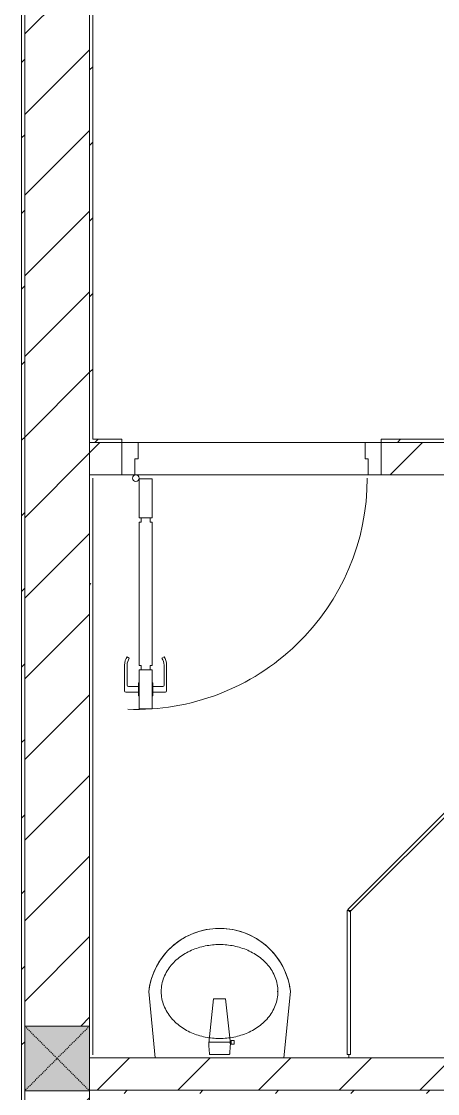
# Model space of a CAD drawing. Header units: millimetres. Extents: x -24439 to 198341, y -52871 to 149926.
# Drawn here: x 44443 to 45726, y 64827 to 68137 of the extents above; entities that cross this region are included whole.
import ezdxf

# ---------------------------------------------------------------- set-up
doc = ezdxf.new("R2010")
doc.units = ezdxf.units.MM
doc.linetypes.add('Dash', pattern=[6, 3, -3])
doc.linetypes.add('Grid Line', pattern=[22.225, 12.7, -3.175, 3.175, -3.175])
for name, color, linetype, lineweight in [('0-1', 7, 'Continuous', 5), ('A-DETL-GENF-1', 9, 'Continuous', 9), ('A-DOOR-1', 9, 'Continuous', 9), ('A-FLOR-1', 9, 'Continuous', 9), ('A-GLAZ-CURT-1', 9, 'Continuous', 9), ('A-WALL', 113, 'Continuous', 9), ('A-WALL-1', 253, 'Continuous', 18), ('A-WALL-2', 9, 'Continuous', 9), ('A-WALL-3', 113, 'Continuous', 18), ('A-WALL-PATT-1', 10, 'Continuous', 9), ('A-WALL-PATT-2', 9, 'Continuous', 9), ('A-WALL-PATT-3', 111, 'Continuous', 9), ('I-WALL-1', 253, 'Continuous', 18), ('I-WALL-3', 2, 'Continuous', 18), ('P-SANR-FIXT-1', 9, 'Continuous', 9), ('P-SANR-FIXT-2', 221, 'Continuous', 9), ('S-COLS', 52, 'Continuous', 9), ('S-COLS-1', 254, 'Continuous', 5), ('S-COLS-4', 52, 'Continuous', 18), ('S-COLS-5', 52, 'Dash', 9), ('S-COLS-HDLN', 52, 'Dash', 9), ('S-GRID-1', 1, 'Grid Line', 9)]:
    doc.layers.add(name, color=color, linetype=linetype, lineweight=lineweight)
pattern_1 = [(45, (0, 0), (-124.4508, 124.4508), [])]
pattern_2 = [(45, (0, 0), (-116.67262, 116.67262), [])]

# ---------------------------------------------------------------- blocks, each defined once
blk = doc.blocks.new('DOOR_CW_01 CANH MO-PANEL KINH - DIG_02-800x2200-CỬA NHÔM KÍNH-401063-TKCS_MB ĐỊNH VỊ CAO ĐỘ THIẾT KẾ')
at = {"layer": 'A-DETL-GENF-1'}
for p, q in [((-347, -182), (-347, -62)), ((-347, -62), (-307, -62)), ((-307, -62), (-307, -182)), ((-307, -182), (-347, -182)), ((-347, -196), (-341, -196)), ((-347, -638), (-347, -196)), ((-341, -196), (-341, -182)), ((-341, -182), (-313, -182)), ((-313, -182), (-313, -196)), ((-307, -196), (-313, -196)), ((-307, -196), (-307, -638)), ((-383.9, -611.2), (-377.3, -615.8)), ((-270.1, -611.2), (-276.7, -615.8)), ((-392, -637), (-392, -716.5)), ((-384, -699.5), (-384, -637)), ((-347, -638), (-341, -638)), ((-307, -652), (-347, -652)), ((-347, -652), (-347, -772)), ((-341, -652), (-341, -638)), ((-313, -652), (-341, -652)), ((-307, -638), (-313, -638)), ((-313, -638), (-313, -652)), ((-307, -772), (-307, -652)), ((-270, -699.5), (-270, -637)), ((-262, -637), (-262, -716.5)), ((-349, -692.2), (-349, -731.8)), ((-347, -692.2), (-349, -692.2)), ((-347, -692.2), (-347, -731.8)), ((-307, -692.2), (-307, -731.8)), ((-307, -692.2), (-305, -692.2)), ((-305, -692.2), (-305, -731.8)), ((-349, -720.5), (-388, -720.5)), ((-349, -703.5), (-380, -703.5)), ((-305, -703.5), (-274, -703.5)), ((-305, -720.5), (-266, -720.5)), ((-349, -731.8), (-347, -731.8)), ((-305, -731.8), (-307, -731.8)), ((-347, -772), (-307, -772))]:
    blk.add_line(p, q, dxfattribs=at)
blk.add_circle((-357, -60), 10, dxfattribs=at)
for centre, radius, start, end in [((-357, -60), 714, 268, 0), ((-347, -637), 45, 145, 180), ((-347, -637), 37, 145, 180), ((-307, -637), 37, 0, 35), ((-307, -637), 45, 360, 35), ((-388, -716.5), 4, 180, 270), ((-380, -699.5), 4, 180, 270), ((-274, -699.5), 4, 270, 0), ((-266, -716.5), 4, 270, 0)]:
    blk.add_arc(centre, radius, start, end, dxfattribs=at)
at = {"layer": 'A-DOOR-1'}
for p, q in [((-400, -50), (-400, 50)), ((-400, 50), (-350, 50)), ((-350, 50), (-350, 0)), ((350, 0), (350, 50)), ((350, 50), (400, 50)), ((400, 50), (400, -50)), ((-360, 0), (-360, -50)), ((-350, 0), (-360, 0)), ((360, 0), (350, 0)), ((360, -50), (360, 0)), ((-360, -50), (-400, -50)), ((-357, -50), (-332, -50)), ((400, -50), (360, -50))]:
    blk.add_line(p, q, dxfattribs=at)
blk = doc.blocks.new('bonruatreo - Chậu rửa-401074-TKCS_MB ĐỊNH VỊ CAO ĐỘ THIẾT KẾ')
at = {"layer": 'P-SANR-FIXT-1'}
for p, q in [((198.4, 0), (-198.4, 0)), ((165, 0), (-165, 0)), ((218.6, -205), (198.4, 0)), ((-198.4, 0), (-218.6, -205)), ((-180.6, -205), (-177.8, -205))]:
    blk.add_line(p, q, dxfattribs=at)
at = {"layer": 'P-SANR-FIXT-1', "flags": 128}
blk.add_lwpolyline([(218.6, -205), (217.4, -213.7), (215.9, -222.4), (214, -231), (211.8, -239.5), (209.3, -247.9), (206.4, -256.2), (203.2, -264.4), (199.6, -272.5), (195.8, -280.4), (191.6, -288.1), (187.1, -295.7), (182.3, -303.1), (177.3, -310.3), (171.9, -317.3), (166.3, -324.1), (160.4, -330.6), (154.2, -336.9), (147.8, -342.9), (141.2, -348.7), (134.3, -354.2), (127.3, -359.4), (120, -364.4), (112.5, -369), (104.9, -373.4), (97.1, -377.4), (89.1, -381.2), (81, -384.6), (72.7, -387.6), (64.4, -390.4), (55.9, -392.8), (47.3, -394.8), (38.7, -396.6), (30, -397.9), (21.3, -399), (12.5, -399.6), (3.7, -400), (-5.1, -399.9), (-13.9, -399.6), (-22.6, -398.8), (-31.4, -397.8), (-40.1, -396.3), (-48.7, -394.5), (-57.2, -392.4), (-65.7, -390), (-74, -387.2), (-82.2, -384.1), (-90.3, -380.6), (-98.3, -376.8), (-106.1, -372.7), (-113.7, -368.3), (-121.1, -363.6), (-128.4, -358.7), (-135.4, -353.4), (-142.2, -347.8), (-148.8, -342), (-155.2, -335.9), (-161.3, -329.6), (-167.2, -323), (-172.8, -316.2), (-178.1, -309.2), (-183.1, -302), (-187.8, -294.6), (-192.2, -287), (-196.4, -279.2), (-200.2, -271.3), (-203.7, -263.2), (-206.8, -255), (-209.7, -246.6), (-212.2, -238.2), (-214.3, -229.7), (-216.1, -221.1), (-217.6, -212.4), (-218.6, -205)], dxfattribs=at)
at = {"layer": 'P-SANR-FIXT-1'}
blk.add_arc((0, -180), 220, 186.525, 353.475, dxfattribs=at)
for points in [[(-180, -205), (-180, -197.6), (-178.6, -182.7), (-172.4, -161.2), (-162.5, -141.1), (-149.4, -123), (-133.8, -107), (-116.1, -93.4), (-96.9, -82.1), (-76.5, -73.2), (-55.2, -66.5), (-33.3, -62.1), (-11.2, -59.9), (11.1, -59.9), (33.3, -62.1), (55.2, -66.5), (76.5, -73.2), (96.9, -82.1), (116.1, -93.4), (133.8, -107.1), (149.5, -123), (162.5, -141.2), (172.4, -161.2), (178.6, -182.7), (180, -197.6), (180, -205)], [(180, -205), (180, -212.4), (178.6, -227.3), (172.4, -248.8), (162.5, -268.8), (149.5, -287), (133.8, -302.9), (116.1, -316.6), (96.9, -327.9), (76.5, -336.8), (55.2, -343.5), (33.3, -347.9), (11.1, -350.1), (-11.2, -350.1), (-33.3, -347.9), (-55.2, -343.5), (-76.5, -336.8), (-96.9, -327.9), (-116.1, -316.6), (-133.8, -303), (-149.4, -287), (-162.5, -268.9), (-172.4, -248.8), (-178.6, -227.3), (-180, -212.4), (-180, -205)]]:
    blk.add_open_spline(points, degree=3, dxfattribs=at)
at = {"layer": 'P-SANR-FIXT-2'}
for p, q in [((-33, -37.3), (-31.4, -12.2)), ((-30.2, -11), (30.2, -11)), ((31.4, -12.2), (33, -37.3)), ((-44.7, -42.8), (-35.6, -42.8)), ((-44.7, -54.2), (-44.7, -42.8)), ((-35.6, -54.2), (-44.7, -54.2)), ((-35.6, -42.8), (-35.6, -44.2)), ((-35.6, -44.2), (-33.1, -44.2)), ((-35.6, -44.2), (-35.6, -52.9)), ((-35.6, -52.9), (-35.6, -54.2)), ((-32.2, -52.9), (-35.6, -52.9)), ((-32.2, -52.9), (-33.1, -44.2)), ((32.7, -48.5), (-32.7, -48.5)), ((-18.5, -182.5), (-32.2, -52.9)), ((33, -45.4), (18.5, -182.5)), ((18.5, -182.5), (-18.5, -182.5))]:
    blk.add_line(p, q, dxfattribs=at)
for centre, radius, start, end in [((-30.1, -12.3), 1.3, 91.2278, 176.4003), ((30.1, -12.3), 1.3, 3.5997, 88.7722), ((5.5, -41.4), 38.7, 173.966, 184.1457), ((-5.5, -41.4), 38.7, 353.966, 6.034)]:
    blk.add_arc(centre, radius, start, end, dxfattribs=at)
blk = doc.blocks.new('System Panel - Glazed-674652-TKCS_MB ĐỊNH VỊ CAO ĐỘ THIẾT KẾ')
at = {"layer": 'A-GLAZ-CURT-1'}
for p, q in [((222.1, 5), (-222.1, 5)), ((-222.1, 5), (-222.1, -5)), ((222.1, -5), (222.1, 5)), ((-222.1, -5), (222.1, -5))]:
    blk.add_line(p, q, dxfattribs=at)
blk = doc.blocks.new('System Panel - Glazed-580250-TKCS_MB ĐỊNH VỊ CAO ĐỘ THIẾT KẾ')
at = {"layer": 'A-GLAZ-CURT-1'}
for p, q in [((350.6, 5), (-350.6, 5)), ((-350.6, 5), (-350.6, -5)), ((350.6, -5), (350.6, 5)), ((-350.6, -5), (350.6, -5))]:
    blk.add_line(p, q, dxfattribs=at)
blk = doc.blocks.new('NCV_TKTC_TANG 1_rvt-1-TKCS_MB ĐỊNH VỊ CAO ĐỘ THIẾT KẾ')
at = {"layer": 'A-WALL-PATT-1'}
h = blk.add_hatch(dxfattribs=at)
h.set_pattern_fill('FP_2', color=256, style=0, pattern_type=2)
h.set_pattern_definition(pattern_1)
h.paths.add_polyline_path([(45552.6, 66736.9), (46653, 66736.9), (46653, 66836.9), (45552.6, 66836.9), (45552.6, 66786.9)])
h.paths.add_polyline_path([(44652.6, 66736.9), (44752.6, 66736.9), (44752.6, 66836.9), (44652.6, 66836.9), (44652.6, 66786.9)])
h = blk.add_hatch(dxfattribs=at)
h.set_pattern_fill('FP_4', color=256, style=0, pattern_type=2)
h.set_pattern_definition([(0, (0, 0), (894.08, 223.52), [73.762, -596.798, 73.762, -596.798, -3576.32]), (0, (0, 0), (894.08, 223.52), [-1341.12, 73.762, -1267.358, 73.762, -596.798, -1564.64]), (0, (0, 0), (894.08, 223.52), [-3352.8, 73.762, -373.278, 73.762, -1043.838]), (120, (335.28, 111.76), (-640.614, 662.536), [73.762, -596.798, 73.762, -4173.118]), (120, (335.28, 111.76), (-640.614, 662.536), [-744.322, -596.798, 73.762, -1267.358, -2235.2]), (120, (335.28, 111.76), (-640.614, 662.536), [-2682.24, 73.762, -596.798, 73.762, -1490.878]), (120, (335.28, 111.76), (-640.614, 662.536), [-3426.562, -373.278, 73.762, -1043.838]), (240, (447.04, 558.8), (-253.466, -886.056), [73.762, -596.798, 73.762, -4173.118]), (240, (447.04, 558.8), (-253.466, -886.056), [-744.322, -596.798, 73.762, -1267.358, -2235.2]), (240, (447.04, 558.8), (-253.466, -886.056), [-2682.24, 73.762, -596.798, 73.762, -1490.878]), (240, (447.04, 558.8), (-253.466, -886.056), [-3426.562, -373.278, 73.762, -1043.838])])
h.paths.add_polyline_path([(44652.6, 64936.9), (44662.6, 64936.9), (44662.6, 66726.9), (44652.6, 66726.9), (44652.6, 65513.3)])
h = blk.add_hatch(dxfattribs=at)
h.set_pattern_fill('FP_2', color=256, style=0, pattern_type=2)
h.set_pattern_definition(pattern_1)
h.paths.add_polyline_path([(44694.8, 64836.9), (46652.6, 64836.9), (46652.6, 64936.9), (44652.6, 64936.9), (44652.6, 64836.9)])
h.paths.add_polyline_path([(46752.6, 64836.9), (49052.6, 64836.9), (49052.6, 64936.9), (46752.6, 64936.9)])
at = {"layer": 'A-WALL-PATT-2'}
h = blk.add_hatch(dxfattribs=at)
h.set_pattern_fill('FP_3', color=256, style=0, pattern_type=2)
h.set_pattern_definition(pattern_2)
h.paths.add_polyline_path([(44652.6, 66846.9), (44662.6, 66846.9), (44662.6, 69761.9), (44652.6, 69761.9), (44652.6, 68472)])
h = blk.add_hatch(dxfattribs=at)
h.set_pattern_fill('FP_3', color=256, style=0, pattern_type=2)
h.set_pattern_definition(pattern_2)
h.paths.add_polyline_path([(44652.6, 66836.9), (44752.6, 66836.9), (44752.6, 66846.9), (44652.6, 66846.9)])
h.paths.add_polyline_path([(49052.6, 66836.9), (49052.6, 66846.9), (45552.6, 66846.9), (45552.6, 66836.9), (48931.3, 66836.9)])
h = blk.add_hatch(dxfattribs=at)
h.set_pattern_fill('FP_3', color=256, style=0, pattern_type=2)
h.set_pattern_definition(pattern_2)
h.paths.add_polyline_path([(44662.6, 61961.9), (44662.6, 62061.9), (44652.6, 62061.9), (44652.6, 61961.9)])
h.paths.add_polyline_path([(44652.6, 63151.9), (44662.6, 63151.9), (44662.6, 64836.9), (44652.6, 64836.9), (44652.6, 64527)])
h = blk.add_hatch(dxfattribs=at)
h.set_pattern_fill('FP_3', color=256, style=0, pattern_type=2)
h.set_pattern_definition(pattern_2)
h.paths.add_polyline_path([(44662.6, 64826.9), (49162.6, 64826.9), (49162.6, 64836.9), (44662.6, 64836.9)])
at = {"layer": 'A-FLOR-1'}
for p, q in [((45502.6, 66837), (44802.6, 66837)), ((44802.6, 66836.9), (45502.6, 66836.9)), ((44792.6, 66737), (45512.6, 66737)), ((45452.6, 64936.9), (45452.6, 64947.3))]:
    blk.add_line(p, q, dxfattribs=at)
at = {"layer": 'A-WALL-1'}
for p, q in [((44652.6, 66836.9), (44652.6, 66736.9)), ((44855.5, 64936.9), (44652.6, 64936.9)), ((44652.6, 64936.9), (44652.6, 64836.9)), ((46652.6, 64936.9), (45252.3, 64936.9)), ((44652.6, 64836.9), (46652.6, 64836.9))]:
    blk.add_line(p, q, dxfattribs=at)
at = {"layer": 'A-WALL-2'}
for p, q in [((44752.6, 66836.9), (44652.6, 66836.9)), ((44652.6, 66836.9), (44752.6, 66836.9)), ((44802.6, 66836.9), (45502.6, 66836.9)), ((46653, 66836.9), (45552.6, 66836.9)), ((45552.6, 66836.9), (46653, 66836.9)), ((44652.6, 66736.9), (44752.6, 66736.9)), ((45552.6, 66736.9), (46652.6, 66736.9))]:
    blk.add_line(p, q, dxfattribs=at)
at = {"layer": 'I-WALL-1'}
for p, q in [((44652.6, 69761.9), (44652.6, 66846.9)), ((44662.6, 66846.9), (44662.6, 69751.9)), ((44652.6, 66846.9), (44652.6, 66836.9)), ((44752.6, 66846.9), (44662.6, 66846.9)), ((44752.6, 66836.9), (44752.6, 66846.9)), ((49042.6, 66846.9), (45552.6, 66846.9)), ((45552.6, 66846.9), (45552.6, 66836.9)), ((44652.6, 66726.9), (44652.6, 64936.9)), ((44662.6, 64946.9), (44662.6, 66726.9)), ((44652.6, 64936.9), (44662.6, 64936.9)), ((44662.6, 64836.9), (44652.6, 64836.9)), ((44652.6, 64836.9), (44652.6, 63151.9)), ((46652.6, 64836.9), (44662.6, 64836.9))]:
    blk.add_line(p, q, dxfattribs=at)
at = {"layer": 'A-DOOR-1'}
blk.add_blockref('DOOR_CW_01 CANH MO-PANEL KINH - DIG_02-800x2200-CỬA NHÔM KÍNH-401063-TKCS_MB ĐỊNH VỊ CAO ĐỘ THIẾT KẾ', (45152.6, 66786.9), dxfattribs=at)
at = {"layer": 'A-GLAZ-CURT-1'}
for name, p, rotation in [('System Panel - Glazed-580250-TKCS_MB ĐỊNH VỊ CAO ĐỘ THIẾT KẾ', (45700.5, 65639.5), 45.00000000000011), ('System Panel - Glazed-674652-TKCS_MB ĐỊNH VỊ CAO ĐỘ THIẾT KẾ', (45452.6, 65169.5), 90.00000000000011)]:
    blk.add_blockref(name, p, dxfattribs=dict(at, rotation=rotation))
at = {"layer": 'P-SANR-FIXT-1', "rotation": 180}
blk.add_blockref('bonruatreo - Chậu rửa-401074-TKCS_MB ĐỊNH VỊ CAO ĐỘ THIẾT KẾ', (45053.9, 64936.9), dxfattribs=at)
blk = doc.blocks.new('G1_SOF - BO TRU - 200x200-3050151-TKCS_MB ĐỊNH VỊ CAO ĐỘ THIẾT KẾ')
at = {"layer": 'S-COLS-HDLN'}
for p, q in [((-100, 100), (100, -100)), ((100, 100), (-100, -100))]:
    blk.add_line(p, q, dxfattribs=at)

msp = doc.modelspace()

# ---------------------------------------------------------------- hatches: boundary and pattern name
at = {"layer": 'A-WALL-PATT-3'}
h = msp.add_hatch(dxfattribs=at)
h.set_pattern_fill('FP_8', color=256, style=0, pattern_type=2)
h.set_pattern_definition(pattern_2)
h.paths.add_polyline_path([(44452.6, 49151.9), (44452.6, 51761.9), (44442.6, 51761.9), (44442.6, 49151.9)])
h.paths.add_polyline_path([(44442.6, 52751.9), (44452.6, 52751.9), (44452.6, 53861.9), (44442.6, 53861.9), (44442.6, 52757.8)])
h.paths.add_polyline_path([(44452.6, 54951.9), (44452.6, 62061.9), (44442.6, 62061.9), (44442.6, 54951.9), (44452.6, 54951.9)])
h.paths.add_polyline_path([(44452.6, 63151.9), (44452.6, 63151.9), (44452.6, 70111.9), (44442.6, 70111.9), (44442.6, 63151.9)])
h = msp.add_hatch(dxfattribs=at)
h.set_pattern_fill('FP_1', color=256, style=0, pattern_type=2)
h.set_pattern_definition(pattern_1)
h.paths.add_polyline_path([(44452.6, 61961.9), (44652.6, 61961.9), (44652.6, 62061.9), (44452.6, 62061.9)])
h.paths.add_polyline_path([(44612.6, 63151.9), (44652.6, 63151.9), (44652.6, 64835.3), (44452.6, 64835.3), (44452.6, 63151.9)])
h.paths.add_polyline_path([(44452.6, 65035.3), (44652.6, 65035.3), (44652.6, 69761.9), (44452.6, 69761.9), (44452.6, 65513.3)])
at = {"layer": 'S-COLS-1'}
msp.add_hatch(color=256, dxfattribs=at).paths.add_polyline_path([(44452.6, 64835.3), (44652.6, 64835.3), (44652.6, 65035.3), (44452.6, 65035.3)])

# ---------------------------------------------------------------- linework, layer by layer
at = {"layer": 'A-WALL'}
for p, q in [((44452.6, 69761.9), (44452.6, 65035.3)), ((44452.6, 65035.3), (44452.6, 69761.9)), ((44452.6, 65035.3), (44652.6, 65035.3)), ((44652.6, 64835.3), (44452.6, 64835.3)), ((44452.6, 64835.3), (44452.6, 63151.9)), ((44452.6, 63151.9), (44452.6, 64835.3))]:
    msp.add_line(p, q, dxfattribs=at)
at = {"layer": 'A-WALL-3'}
for p, q in [((44652.6, 65035.3), (44652.6, 69761.9)), ((44652.6, 63151.9), (44652.6, 64835.3))]:
    msp.add_line(p, q, dxfattribs=at)
at = {"layer": 'I-WALL-3'}
for p, q in [((44442.6, 70111.9), (44442.6, 63151.9)), ((44452.6, 64835.3), (44452.6, 65035.3))]:
    msp.add_line(p, q, dxfattribs=at)
at = {"layer": 'S-COLS'}
for p, q in [((44652.6, 65035.3), (44452.6, 65035.3)), ((44452.6, 64835.3), (44652.6, 64835.3))]:
    msp.add_line(p, q, dxfattribs=at)
at = {"layer": 'S-COLS-4'}
for p, q in [((44452.6, 65035.3), (44452.6, 64835.3)), ((44652.6, 64835.3), (44652.6, 65035.3))]:
    msp.add_line(p, q, dxfattribs=at)
at = {"layer": 'S-GRID-1'}
msp.add_line((44452.6, 20960.6), (44452.6, 80482.7), dxfattribs=at)

# ---------------------------------------------------------------- block references
at = {"layer": '0-1'}
msp.add_blockref('NCV_TKTC_TANG 1_rvt-1-TKCS_MB ĐỊNH VỊ CAO ĐỘ THIẾT KẾ', (0, 0), dxfattribs=at)
at = {"layer": 'S-COLS-5'}
msp.add_blockref('G1_SOF - BO TRU - 200x200-3050151-TKCS_MB ĐỊNH VỊ CAO ĐỘ THIẾT KẾ', (44552.6, 64935.3), dxfattribs=at)

doc.saveas('drawing.dxf')
